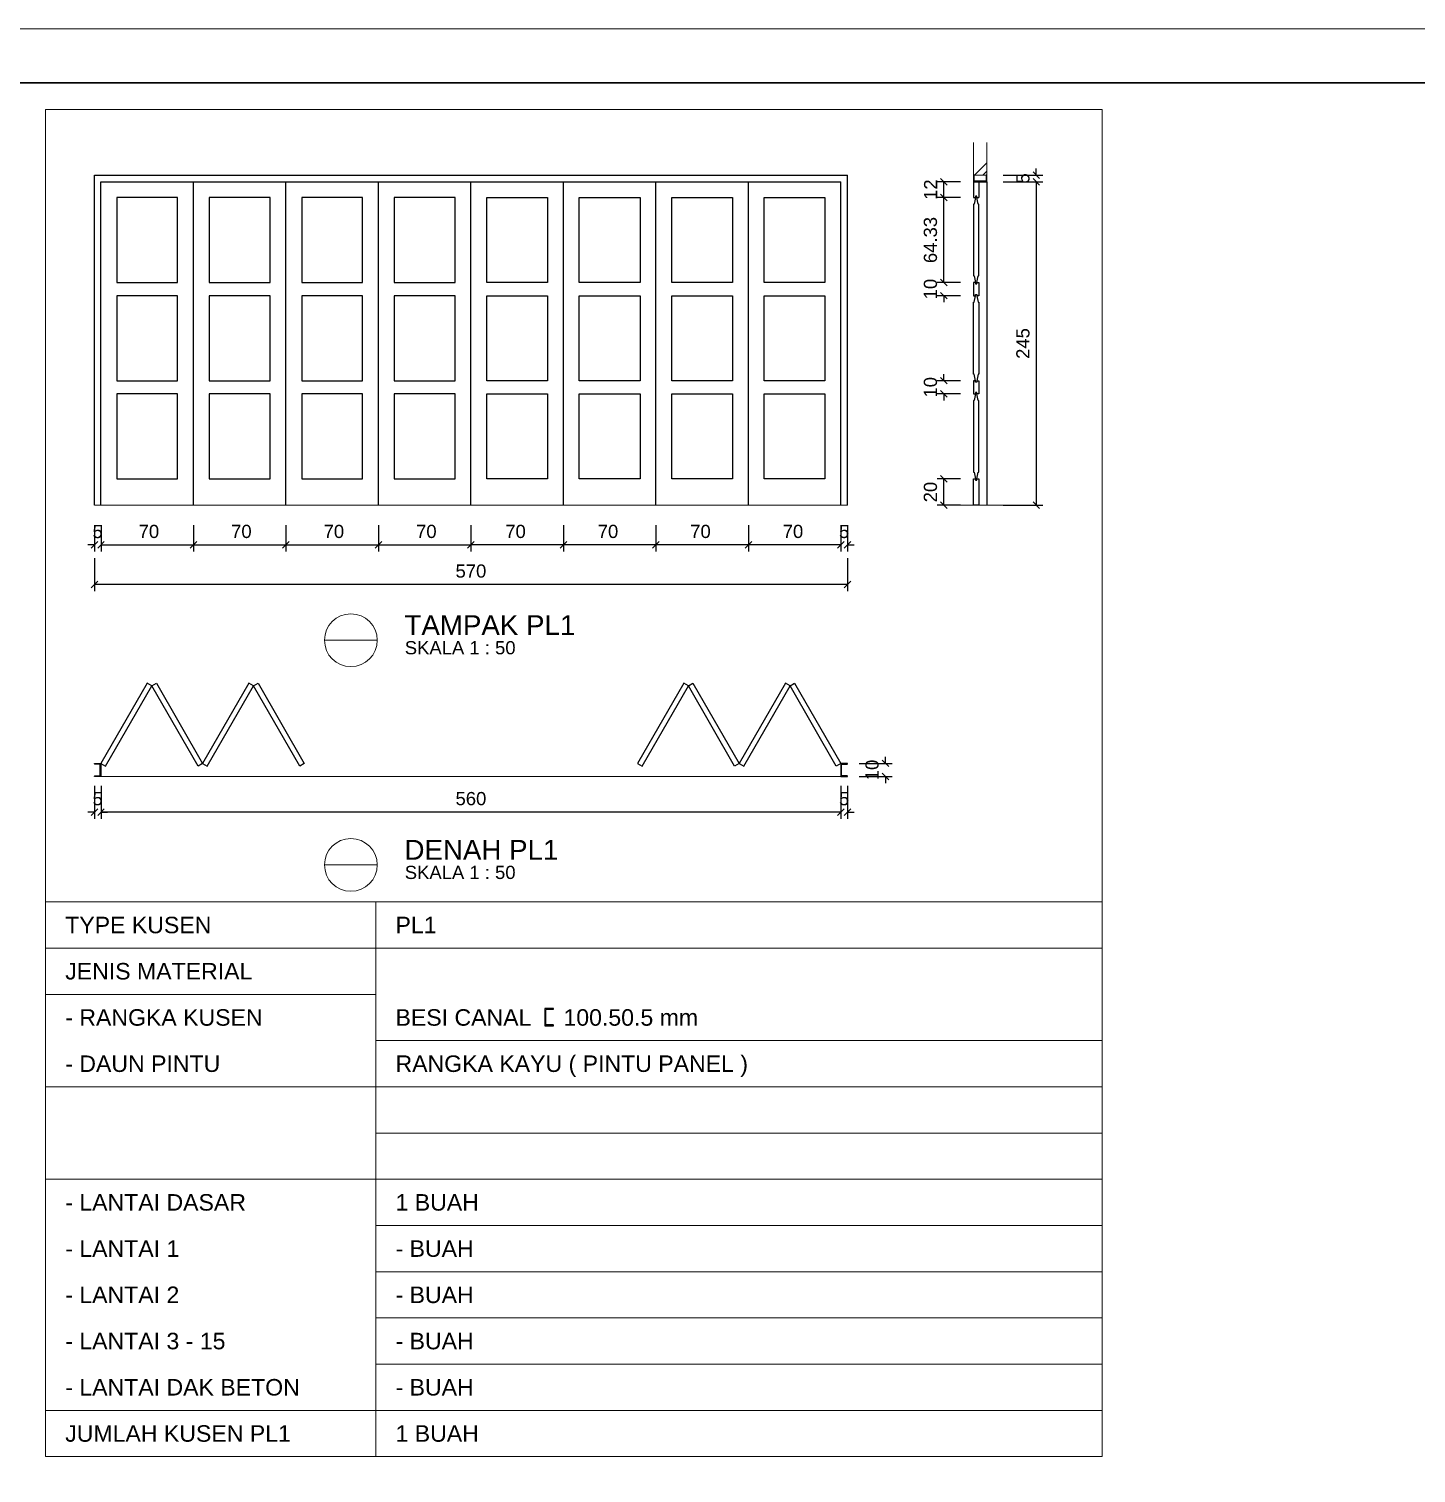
# Model space of a CAD drawing. Header units: millimetres. Extents: x -108 to 351, y -17 to 192.
# Drawn here: x 245.7 to 266.7, y 3.3 to 25.17 of the extents above; entities that cross this region are included whole.
import ezdxf
from ezdxf.enums import TextEntityAlignment as Align

# ---------------------------------------------------------------- set-up
doc = ezdxf.new("R2010")
doc.units = ezdxf.units.MM
doc.layers.get('defpoints').update_dxf_attribs({"color": 1})
for name, color, linetype, lineweight in [('ars', 11, 'Continuous', 0), ('KOP', 7, 'Continuous', 20), ('KOP GARIS', 1, 'Continuous', 30), ('lan', 7, 'Continuous', 15), ('NOT', 7, 'Continuous', 20), ('tem', 5, 'Continuous', 20), ('u', 6, 'Continuous', 20), ('u @ 1', 6, 'Continuous', 20)]:
    doc.layers.add(name, color=color, linetype=linetype, lineweight=lineweight)
doc.layers.add('Kusen', color=30, linetype='Continuous')
doc.styles.get("Standard").update_dxf_attribs({"font": 'arial.ttf'})
doc.dimstyles.new('SK-50', dxfattribs={"dimscale": 0, "dimtxt": 0.2, "dimasz": 0.1, "dimexe": 0.1, "dimexo": 0, "dimgap": 0.1, "dimtad": 1, "dimdec": 0, "dimlfac": 50, "dimzin": 0, "dimdsep": 46, "dimtxsty": 'Standard', "dimblk": 'OBLIQUE', "dimcen": 0.09, "dimclrd": 256, "dimclre": 256, "dimclrt": 256, "dimadec": 0, "dimazin": 0, "dimtfac": 1, "dimtdec": 0, "dimtofl": 0, "dimtmove": 0, "dimatfit": 3, "dimldrblk": 'OBLIQUE', "dimfxl": 0, "dimtolj": 1, "dimtzin": 0, "dimarcsym": 0})

# ---------------------------------------------------------------- blocks, each defined once
blk = doc.blocks.new('KOPA2-TPAK r')
at = {"layer": 'KOP'}
blk.add_lwpolyline([(0, 0), (59.4, 0), (59.4, 42.135), (0, 42.135)], close=True, dxfattribs=at)
at = {"layer": 'KOP GARIS'}
blk.add_lwpolyline([(0.815, 0.815), (58.585, 0.815), (58.585, 41.32), (0.815, 41.32)], close=True, dxfattribs=at)
at = {"layer": 'KOP'}
for p in [(51.864, 6.612), (51.864, 6.212), (51.864, 5.812)]:
    blk.add_attdef('JUDUL', p, '', height=0.25, dxfattribs=at)
for tag, p in [('SKALA', (51.816, 4.913)), ('SKALA', (51.816, 4.602)), ('SKALA', (51.816, 4.312)), ('AR-00', (57.749, 3.195))]:
    blk.add_attdef(tag, text='', height=0.172, dxfattribs=at).set_placement(p, align=Align.MIDDLE_CENTER)
blk = doc.blocks.new('_Oblique')
at = {"color": 0, "linetype": 'ByBlock', "lineweight": -2}
blk.add_line((-0.5, -0.5), (0.5, 0.5), dxfattribs=at)
blk = doc.blocks.new('*D103')
at = {"layer": 'defpoints', "color": 0, "transparency": 16777216}
for p in [(246.696, 17.657), (246.796, 17.657), (246.696, 17.357)]:
    blk.add_point(p, dxfattribs=at)
at = {"layer": 'u', "lineweight": -2, "transparency": 16777216}
for p, q in [((246.696, 17.657), (246.696, 17.257)), ((246.796, 17.657), (246.796, 17.257)), ((246.696, 17.357), (246.596, 17.357)), ((246.796, 17.357), (246.896, 17.357))]:
    blk.add_line(p, q, dxfattribs=at)
at = {"layer": 'u', "lineweight": -2, "transparency": 16777216, "xscale": 0.1, "yscale": 0.1, "zscale": 0.1}
blk.add_blockref('_Oblique', (246.696, 17.357), dxfattribs=at)
at = {"layer": 'u', "lineweight": -2, "transparency": 16777216, "xscale": 0.1, "yscale": 0.1, "zscale": 0.1, "rotation": 180}
blk.add_blockref('_Oblique', (246.796, 17.357), dxfattribs=at)
at = {"layer": 'u', "transparency": 16777216, "insert": (246.746, 17.558), "char_height": 0.2, "attachment_point": 5}
blk.add_mtext('\\A1;5', dxfattribs=at)
blk = doc.blocks.new('*D104')
at = {"layer": 'defpoints', "color": 0, "transparency": 16777216}
for p in [(257.996, 17.657), (258.096, 17.657), (257.996, 17.357)]:
    blk.add_point(p, dxfattribs=at)
at = {"layer": 'u', "lineweight": -2, "transparency": 16777216}
for p, q in [((257.996, 17.657), (257.996, 17.257)), ((258.096, 17.657), (258.096, 17.257)), ((257.996, 17.357), (257.896, 17.357)), ((258.096, 17.357), (258.196, 17.357))]:
    blk.add_line(p, q, dxfattribs=at)
at = {"layer": 'u', "lineweight": -2, "transparency": 16777216, "xscale": 0.1, "yscale": 0.1, "zscale": 0.1}
blk.add_blockref('_Oblique', (257.996, 17.357), dxfattribs=at)
at = {"layer": 'u', "lineweight": -2, "transparency": 16777216, "xscale": 0.1, "yscale": 0.1, "zscale": 0.1, "rotation": 180}
blk.add_blockref('_Oblique', (258.096, 17.357), dxfattribs=at)
at = {"layer": 'u', "transparency": 16777216, "insert": (258.046, 17.558), "char_height": 0.2, "attachment_point": 5}
blk.add_mtext('\\A1;5', dxfattribs=at)
blk = doc.blocks.new('*D105')
at = {"layer": 'defpoints', "color": 0, "transparency": 16777216}
for p in [(246.696, 17.157), (258.096, 17.157), (246.696, 16.757)]:
    blk.add_point(p, dxfattribs=at)
at = {"layer": 'u', "lineweight": -2, "transparency": 16777216}
for p, q in [((246.696, 17.157), (246.696, 16.657)), ((258.096, 17.157), (258.096, 16.657)), ((258.096, 16.757), (246.696, 16.757))]:
    blk.add_line(p, q, dxfattribs=at)
at = {"layer": 'u', "lineweight": -2, "transparency": 16777216, "xscale": 0.1, "yscale": 0.1, "zscale": 0.1, "rotation": 180}
blk.add_blockref('_Oblique', (246.696, 16.757), dxfattribs=at)
at = {"layer": 'u', "lineweight": -2, "transparency": 16777216, "xscale": 0.1, "yscale": 0.1, "zscale": 0.1}
blk.add_blockref('_Oblique', (258.096, 16.757), dxfattribs=at)
at = {"layer": 'u', "transparency": 16777216, "insert": (252.396, 16.959), "char_height": 0.2, "attachment_point": 5}
blk.add_mtext('\\A1;570', dxfattribs=at)
blk = doc.blocks.new('Ndtpd')
blk.add_line((0.747, 0), (-0.747, 0))
blk.add_circle((0, 0), 0.747)
at = {"flags": 4}
for tag, height, p in [('NO', 0.5, (0, 0.148)), ('NOLBR', 0.3, (0, -0.398))]:
    blk.add_attdef(tag, text='', height=height, dxfattribs=at).set_placement(p, align=Align.CENTER)
for tag, p, height in [('NDTPD', (1.516, 0.148), 0.5), ('SKALA', (1.523, -0.398), 0.3)]:
    blk.add_attdef(tag, p, '', height=height, dxfattribs=at)
blk = doc.blocks.new('*D106')
at = {"layer": 'defpoints', "color": 0, "transparency": 16777216}
for p in [(252.396, 17.657), (253.796, 17.657), (252.396, 17.357)]:
    blk.add_point(p, dxfattribs=at)
at = {"layer": 'u', "lineweight": -2, "transparency": 16777216}
for p, q in [((252.396, 17.657), (252.396, 17.257)), ((253.796, 17.657), (253.796, 17.257)), ((253.796, 17.357), (252.396, 17.357))]:
    blk.add_line(p, q, dxfattribs=at)
at = {"layer": 'u', "lineweight": -2, "transparency": 16777216, "xscale": 0.1, "yscale": 0.1, "zscale": 0.1, "rotation": 180}
blk.add_blockref('_Oblique', (252.396, 17.357), dxfattribs=at)
at = {"layer": 'u', "lineweight": -2, "transparency": 16777216, "xscale": 0.1, "yscale": 0.1, "zscale": 0.1}
blk.add_blockref('_Oblique', (253.796, 17.357), dxfattribs=at)
at = {"layer": 'u', "transparency": 16777216, "insert": (253.071, 17.559), "char_height": 0.2, "attachment_point": 5}
blk.add_mtext('\\A1;70', dxfattribs=at)
blk = doc.blocks.new('*D107')
at = {"layer": 'defpoints', "color": 0, "transparency": 16777216}
for p in [(253.796, 17.657), (255.196, 17.657), (253.796, 17.357)]:
    blk.add_point(p, dxfattribs=at)
at = {"layer": 'u', "lineweight": -2, "transparency": 16777216}
for p, q in [((253.796, 17.657), (253.796, 17.257)), ((255.196, 17.657), (255.196, 17.257)), ((255.196, 17.357), (253.796, 17.357))]:
    blk.add_line(p, q, dxfattribs=at)
at = {"layer": 'u', "lineweight": -2, "transparency": 16777216, "xscale": 0.1, "yscale": 0.1, "zscale": 0.1, "rotation": 180}
blk.add_blockref('_Oblique', (253.796, 17.357), dxfattribs=at)
at = {"layer": 'u', "lineweight": -2, "transparency": 16777216, "xscale": 0.1, "yscale": 0.1, "zscale": 0.1}
blk.add_blockref('_Oblique', (255.196, 17.357), dxfattribs=at)
at = {"layer": 'u', "transparency": 16777216, "insert": (254.471, 17.559), "char_height": 0.2, "attachment_point": 5}
blk.add_mtext('\\A1;70', dxfattribs=at)
blk = doc.blocks.new('*D108')
at = {"layer": 'defpoints', "color": 0, "transparency": 16777216}
for p in [(255.196, 17.657), (256.596, 17.657), (255.196, 17.357)]:
    blk.add_point(p, dxfattribs=at)
at = {"layer": 'u', "lineweight": -2, "transparency": 16777216}
for p, q in [((255.196, 17.657), (255.196, 17.257)), ((256.596, 17.657), (256.596, 17.257)), ((256.596, 17.357), (255.196, 17.357))]:
    blk.add_line(p, q, dxfattribs=at)
at = {"layer": 'u', "lineweight": -2, "transparency": 16777216, "xscale": 0.1, "yscale": 0.1, "zscale": 0.1, "rotation": 180}
blk.add_blockref('_Oblique', (255.196, 17.357), dxfattribs=at)
at = {"layer": 'u', "lineweight": -2, "transparency": 16777216, "xscale": 0.1, "yscale": 0.1, "zscale": 0.1}
blk.add_blockref('_Oblique', (256.596, 17.357), dxfattribs=at)
at = {"layer": 'u', "transparency": 16777216, "insert": (255.871, 17.559), "char_height": 0.2, "attachment_point": 5}
blk.add_mtext('\\A1;70', dxfattribs=at)
blk = doc.blocks.new('*D109')
at = {"layer": 'defpoints', "color": 0, "transparency": 16777216}
for p in [(256.596, 17.657), (257.996, 17.657), (256.596, 17.357)]:
    blk.add_point(p, dxfattribs=at)
at = {"layer": 'u', "lineweight": -2, "transparency": 16777216}
for p, q in [((256.596, 17.657), (256.596, 17.257)), ((257.996, 17.657), (257.996, 17.257)), ((257.996, 17.357), (256.596, 17.357))]:
    blk.add_line(p, q, dxfattribs=at)
at = {"layer": 'u', "lineweight": -2, "transparency": 16777216, "xscale": 0.1, "yscale": 0.1, "zscale": 0.1, "rotation": 180}
blk.add_blockref('_Oblique', (256.596, 17.357), dxfattribs=at)
at = {"layer": 'u', "lineweight": -2, "transparency": 16777216, "xscale": 0.1, "yscale": 0.1, "zscale": 0.1}
blk.add_blockref('_Oblique', (257.996, 17.357), dxfattribs=at)
at = {"layer": 'u', "transparency": 16777216, "insert": (257.271, 17.559), "char_height": 0.2, "attachment_point": 5}
blk.add_mtext('\\A1;70', dxfattribs=at)
blk = doc.blocks.new('*D110')
at = {"layer": 'defpoints', "color": 0, "transparency": 16777216}
for p in [(250.996, 17.657), (252.396, 17.657), (252.396, 17.357)]:
    blk.add_point(p, dxfattribs=at)
at = {"layer": 'u', "lineweight": -2, "transparency": 16777216}
for p, q in [((250.996, 17.657), (250.996, 17.257)), ((252.396, 17.657), (252.396, 17.257)), ((250.996, 17.357), (252.396, 17.357))]:
    blk.add_line(p, q, dxfattribs=at)
at = {"layer": 'u', "lineweight": -2, "transparency": 16777216, "xscale": 0.1, "yscale": 0.1, "zscale": 0.1, "rotation": 180}
blk.add_blockref('_Oblique', (250.996, 17.357), dxfattribs=at)
at = {"layer": 'u', "lineweight": -2, "transparency": 16777216, "xscale": 0.1, "yscale": 0.1, "zscale": 0.1}
blk.add_blockref('_Oblique', (252.396, 17.357), dxfattribs=at)
at = {"layer": 'u', "transparency": 16777216, "insert": (251.721, 17.559), "char_height": 0.2, "attachment_point": 5}
blk.add_mtext('\\A1;70', dxfattribs=at)
blk = doc.blocks.new('*D111')
at = {"layer": 'defpoints', "color": 0, "transparency": 16777216}
for p in [(249.596, 17.657), (250.996, 17.657), (250.996, 17.357)]:
    blk.add_point(p, dxfattribs=at)
at = {"layer": 'u', "lineweight": -2, "transparency": 16777216}
for p, q in [((249.596, 17.657), (249.596, 17.257)), ((250.996, 17.657), (250.996, 17.257)), ((249.596, 17.357), (250.996, 17.357))]:
    blk.add_line(p, q, dxfattribs=at)
at = {"layer": 'u', "lineweight": -2, "transparency": 16777216, "xscale": 0.1, "yscale": 0.1, "zscale": 0.1, "rotation": 180}
blk.add_blockref('_Oblique', (249.596, 17.357), dxfattribs=at)
at = {"layer": 'u', "lineweight": -2, "transparency": 16777216, "xscale": 0.1, "yscale": 0.1, "zscale": 0.1}
blk.add_blockref('_Oblique', (250.996, 17.357), dxfattribs=at)
at = {"layer": 'u', "transparency": 16777216, "insert": (250.321, 17.559), "char_height": 0.2, "attachment_point": 5}
blk.add_mtext('\\A1;70', dxfattribs=at)
blk = doc.blocks.new('*D112')
at = {"layer": 'defpoints', "color": 0, "transparency": 16777216}
for p in [(248.196, 17.657), (249.596, 17.657), (249.596, 17.357)]:
    blk.add_point(p, dxfattribs=at)
at = {"layer": 'u', "lineweight": -2, "transparency": 16777216}
for p, q in [((248.196, 17.657), (248.196, 17.257)), ((249.596, 17.657), (249.596, 17.257)), ((248.196, 17.357), (249.596, 17.357))]:
    blk.add_line(p, q, dxfattribs=at)
at = {"layer": 'u', "lineweight": -2, "transparency": 16777216, "xscale": 0.1, "yscale": 0.1, "zscale": 0.1, "rotation": 180}
blk.add_blockref('_Oblique', (248.196, 17.357), dxfattribs=at)
at = {"layer": 'u', "lineweight": -2, "transparency": 16777216, "xscale": 0.1, "yscale": 0.1, "zscale": 0.1}
blk.add_blockref('_Oblique', (249.596, 17.357), dxfattribs=at)
at = {"layer": 'u', "transparency": 16777216, "insert": (248.921, 17.559), "char_height": 0.2, "attachment_point": 5}
blk.add_mtext('\\A1;70', dxfattribs=at)
blk = doc.blocks.new('*D113')
at = {"layer": 'defpoints', "color": 0, "transparency": 16777216}
for p in [(246.796, 17.657), (248.196, 17.657), (248.196, 17.357)]:
    blk.add_point(p, dxfattribs=at)
at = {"layer": 'u', "lineweight": -2, "transparency": 16777216}
for p, q in [((246.796, 17.657), (246.796, 17.257)), ((248.196, 17.657), (248.196, 17.257)), ((246.796, 17.357), (248.196, 17.357))]:
    blk.add_line(p, q, dxfattribs=at)
at = {"layer": 'u', "lineweight": -2, "transparency": 16777216, "xscale": 0.1, "yscale": 0.1, "zscale": 0.1, "rotation": 180}
blk.add_blockref('_Oblique', (246.796, 17.357), dxfattribs=at)
at = {"layer": 'u', "lineweight": -2, "transparency": 16777216, "xscale": 0.1, "yscale": 0.1, "zscale": 0.1}
blk.add_blockref('_Oblique', (248.196, 17.357), dxfattribs=at)
at = {"layer": 'u', "transparency": 16777216, "insert": (247.521, 17.559), "char_height": 0.2, "attachment_point": 5}
blk.add_mtext('\\A1;70', dxfattribs=at)
blk = doc.blocks.new('*D114')
at = {"layer": 'defpoints', "color": 0, "transparency": 16777216}
for p in [(246.796, 13.71), (257.996, 13.71), (246.796, 13.31)]:
    blk.add_point(p, dxfattribs=at)
at = {"layer": 'u', "lineweight": -2, "transparency": 16777216}
for p, q in [((246.796, 13.71), (246.796, 13.21)), ((257.996, 13.71), (257.996, 13.21)), ((257.996, 13.31), (246.796, 13.31))]:
    blk.add_line(p, q, dxfattribs=at)
at = {"layer": 'u', "lineweight": -2, "transparency": 16777216, "xscale": 0.1, "yscale": 0.1, "zscale": 0.1, "rotation": 180}
blk.add_blockref('_Oblique', (246.796, 13.31), dxfattribs=at)
at = {"layer": 'u', "lineweight": -2, "transparency": 16777216, "xscale": 0.1, "yscale": 0.1, "zscale": 0.1}
blk.add_blockref('_Oblique', (257.996, 13.31), dxfattribs=at)
at = {"layer": 'u', "transparency": 16777216, "insert": (252.396, 13.513), "char_height": 0.2, "attachment_point": 5}
blk.add_mtext('\\A1;560', dxfattribs=at)
blk = doc.blocks.new('*D115')
at = {"layer": 'defpoints', "color": 0, "transparency": 16777216}
for p in [(260.455, 22.856), (260.455, 17.956), (260.955, 17.956)]:
    blk.add_point(p, dxfattribs=at)
at = {"layer": 'u', "lineweight": -2, "transparency": 16777216}
for p, q in [((260.455, 22.856), (261.055, 22.856)), ((260.955, 22.856), (260.955, 17.956)), ((260.455, 17.956), (261.055, 17.956))]:
    blk.add_line(p, q, dxfattribs=at)
at = {"layer": 'u', "lineweight": -2, "transparency": 16777216, "xscale": 0.1, "yscale": 0.1, "zscale": 0.1}
for p, rotation in [((260.955, 22.856), 90), ((260.955, 17.956), 270)]:
    blk.add_blockref('_Oblique', p, dxfattribs=dict(at, rotation=rotation))
at = {"layer": 'u', "transparency": 16777216, "insert": (260.753, 20.406), "char_height": 0.2, "attachment_point": 5, "rotation": 90}
blk.add_mtext('\\A1;245', dxfattribs=at)
blk = doc.blocks.new('*D116')
at = {"layer": 'defpoints', "color": 0, "transparency": 16777216}
for p in [(260.455, 22.956), (260.455, 22.856), (260.955, 22.856)]:
    blk.add_point(p, dxfattribs=at)
at = {"layer": 'u', "lineweight": -2, "transparency": 16777216}
for p, q in [((260.955, 22.956), (260.955, 23.056)), ((260.455, 22.956), (261.055, 22.956)), ((260.455, 22.856), (261.055, 22.856)), ((260.955, 22.856), (260.955, 22.756))]:
    blk.add_line(p, q, dxfattribs=at)
at = {"layer": 'u', "lineweight": -2, "transparency": 16777216, "xscale": 0.1, "yscale": 0.1, "zscale": 0.1}
for p, rotation in [((260.955, 22.956), 270), ((260.955, 22.856), 90)]:
    blk.add_blockref('_Oblique', p, dxfattribs=dict(at, rotation=rotation))
at = {"layer": 'u', "transparency": 16777216, "insert": (260.753, 22.906), "char_height": 0.2, "attachment_point": 5, "rotation": 90}
blk.add_mtext('\\A1;5', dxfattribs=at)
blk = doc.blocks.new('*D117')
at = {"layer": 'defpoints', "color": 0, "transparency": 16777216}
for p in [(259.555, 22.856), (259.805, 22.856), (259.805, 22.616)]:
    blk.add_point(p, dxfattribs=at)
at = {"layer": 'u', "lineweight": -2, "transparency": 16777216}
for p, q in [((259.805, 22.856), (259.455, 22.856)), ((259.555, 22.616), (259.555, 22.856)), ((259.805, 22.616), (259.455, 22.616))]:
    blk.add_line(p, q, dxfattribs=at)
at = {"layer": 'u', "lineweight": -2, "transparency": 16777216, "xscale": 0.1, "yscale": 0.1, "zscale": 0.1}
for p, rotation in [((259.555, 22.856), 90), ((259.555, 22.616), 270)]:
    blk.add_blockref('_Oblique', p, dxfattribs=dict(at, rotation=rotation))
at = {"layer": 'u', "transparency": 16777216, "insert": (259.355, 22.736), "char_height": 0.2, "attachment_point": 5, "rotation": 90}
blk.add_mtext('\\A1;12', dxfattribs=at)
blk = doc.blocks.new('*D118')
at = {"layer": 'defpoints', "color": 0, "transparency": 16777216}
for p in [(259.555, 21.33), (259.805, 21.33), (259.805, 21.13)]:
    blk.add_point(p, dxfattribs=at)
at = {"layer": 'u', "lineweight": -2, "transparency": 16777216}
for p, q in [((259.805, 21.33), (259.455, 21.33)), ((259.555, 21.33), (259.555, 21.43)), ((259.805, 21.13), (259.455, 21.13)), ((259.555, 21.13), (259.555, 21.03))]:
    blk.add_line(p, q, dxfattribs=at)
at = {"layer": 'u', "lineweight": -2, "transparency": 16777216, "xscale": 0.1, "yscale": 0.1, "zscale": 0.1}
for p, rotation in [((259.555, 21.33), 270), ((259.555, 21.13), 90)]:
    blk.add_blockref('_Oblique', p, dxfattribs=dict(at, rotation=rotation))
at = {"layer": 'u', "transparency": 16777216, "insert": (259.353, 21.23), "char_height": 0.2, "attachment_point": 5, "rotation": 90}
blk.add_mtext('\\A1;10', dxfattribs=at)
blk = doc.blocks.new('*D119')
at = {"layer": 'defpoints', "color": 0, "transparency": 16777216}
for p in [(259.555, 19.843), (259.805, 19.843), (259.805, 19.643)]:
    blk.add_point(p, dxfattribs=at)
at = {"layer": 'u', "lineweight": -2, "transparency": 16777216}
for p, q in [((259.555, 19.843), (259.555, 19.943)), ((259.805, 19.843), (259.455, 19.843)), ((259.805, 19.643), (259.455, 19.643)), ((259.555, 19.643), (259.555, 19.543))]:
    blk.add_line(p, q, dxfattribs=at)
at = {"layer": 'u', "lineweight": -2, "transparency": 16777216, "xscale": 0.1, "yscale": 0.1, "zscale": 0.1}
for p, rotation in [((259.555, 19.843), 270), ((259.555, 19.643), 90)]:
    blk.add_blockref('_Oblique', p, dxfattribs=dict(at, rotation=rotation))
at = {"layer": 'u', "transparency": 16777216, "insert": (259.353, 19.743), "char_height": 0.2, "attachment_point": 5, "rotation": 90}
blk.add_mtext('\\A1;10', dxfattribs=at)
blk = doc.blocks.new('*D120')
at = {"layer": 'defpoints', "color": 0, "transparency": 16777216}
for p in [(259.555, 22.616), (259.805, 22.616), (259.805, 21.33)]:
    blk.add_point(p, dxfattribs=at)
at = {"layer": 'u', "lineweight": -2, "transparency": 16777216}
for p, q in [((259.805, 22.616), (259.455, 22.616)), ((259.555, 21.33), (259.555, 22.616)), ((259.805, 21.33), (259.455, 21.33))]:
    blk.add_line(p, q, dxfattribs=at)
at = {"layer": 'u', "lineweight": -2, "transparency": 16777216, "xscale": 0.1, "yscale": 0.1, "zscale": 0.1}
for p, rotation in [((259.555, 22.616), 90), ((259.555, 21.33), 270)]:
    blk.add_blockref('_Oblique', p, dxfattribs=dict(at, rotation=rotation))
at = {"layer": 'u', "transparency": 16777216, "insert": (259.353, 21.973), "char_height": 0.2, "attachment_point": 5, "rotation": 90}
blk.add_mtext('\\A1;64.33', dxfattribs=at)
blk = doc.blocks.new('*D121')
at = {"layer": 'defpoints', "color": 0, "transparency": 16777216}
for p in [(259.555, 18.356), (259.805, 18.356), (259.805, 17.956)]:
    blk.add_point(p, dxfattribs=at)
at = {"layer": 'u', "lineweight": -2, "transparency": 16777216}
for p, q in [((259.805, 18.356), (259.455, 18.356)), ((259.555, 17.956), (259.555, 18.356)), ((259.805, 17.956), (259.455, 17.956))]:
    blk.add_line(p, q, dxfattribs=at)
at = {"layer": 'u', "lineweight": -2, "transparency": 16777216, "xscale": 0.1, "yscale": 0.1, "zscale": 0.1}
for p, rotation in [((259.555, 18.356), 90), ((259.555, 17.956), 270)]:
    blk.add_blockref('_Oblique', p, dxfattribs=dict(at, rotation=rotation))
at = {"layer": 'u', "transparency": 16777216, "insert": (259.353, 18.156), "char_height": 0.2, "attachment_point": 5, "rotation": 90}
blk.add_mtext('\\A1;20', dxfattribs=at)
blk = doc.blocks.new('*D222')
at = {"layer": 'defpoints', "color": 0, "transparency": 16777216}
for p in [(257.996, 13.71), (258.096, 13.71), (257.996, 13.31)]:
    blk.add_point(p, dxfattribs=at)
at = {"layer": 'u', "lineweight": -2, "transparency": 16777216}
for p, q in [((257.996, 13.71), (257.996, 13.21)), ((258.096, 13.71), (258.096, 13.21)), ((257.996, 13.31), (257.896, 13.31)), ((258.096, 13.31), (258.196, 13.31))]:
    blk.add_line(p, q, dxfattribs=at)
at = {"layer": 'u', "lineweight": -2, "transparency": 16777216, "xscale": 0.1, "yscale": 0.1, "zscale": 0.1}
blk.add_blockref('_Oblique', (257.996, 13.31), dxfattribs=at)
at = {"layer": 'u', "lineweight": -2, "transparency": 16777216, "xscale": 0.1, "yscale": 0.1, "zscale": 0.1, "rotation": 180}
blk.add_blockref('_Oblique', (258.096, 13.31), dxfattribs=at)
at = {"layer": 'u', "transparency": 16777216, "insert": (258.046, 13.512), "char_height": 0.2, "attachment_point": 5}
blk.add_mtext('\\A1;5', dxfattribs=at)
blk = doc.blocks.new('*D223')
at = {"layer": 'defpoints', "color": 0, "transparency": 16777216}
for p in [(246.696, 13.71), (246.796, 13.71), (246.696, 13.31)]:
    blk.add_point(p, dxfattribs=at)
at = {"layer": 'u', "lineweight": -2, "transparency": 16777216}
for p, q in [((246.696, 13.71), (246.696, 13.21)), ((246.796, 13.71), (246.796, 13.21)), ((246.696, 13.31), (246.596, 13.31)), ((246.796, 13.31), (246.896, 13.31))]:
    blk.add_line(p, q, dxfattribs=at)
at = {"layer": 'u', "lineweight": -2, "transparency": 16777216, "xscale": 0.1, "yscale": 0.1, "zscale": 0.1}
blk.add_blockref('_Oblique', (246.696, 13.31), dxfattribs=at)
at = {"layer": 'u', "lineweight": -2, "transparency": 16777216, "xscale": 0.1, "yscale": 0.1, "zscale": 0.1, "rotation": 180}
blk.add_blockref('_Oblique', (246.796, 13.31), dxfattribs=at)
at = {"layer": 'u', "transparency": 16777216, "insert": (246.746, 13.512), "char_height": 0.2, "attachment_point": 5}
blk.add_mtext('\\A1;5', dxfattribs=at)
blk = doc.blocks.new('*D224')
at = {"layer": 'defpoints', "color": 0, "transparency": 16777216}
for p in [(258.272, 14.048), (258.672, 14.048), (258.272, 13.848)]:
    blk.add_point(p, dxfattribs=at)
at = {"layer": 'u', "lineweight": -2, "transparency": 16777216}
for p, q in [((258.272, 14.048), (258.772, 14.048)), ((258.672, 14.048), (258.672, 14.148)), ((258.272, 13.848), (258.772, 13.848)), ((258.672, 13.848), (258.672, 13.748))]:
    blk.add_line(p, q, dxfattribs=at)
at = {"layer": 'u', "lineweight": -2, "transparency": 16777216, "xscale": 0.1, "yscale": 0.1, "zscale": 0.1}
for p, rotation in [((258.672, 14.048), 270), ((258.672, 13.848), 90)]:
    blk.add_blockref('_Oblique', p, dxfattribs=dict(at, rotation=rotation))
at = {"layer": 'u', "transparency": 16777216, "insert": (258.469, 13.948), "char_height": 0.2, "attachment_point": 5, "rotation": 90}
blk.add_mtext('\\A1;10', dxfattribs=at)

msp = doc.modelspace()

# ---------------------------------------------------------------- hatches: boundary and pattern name
at = {"layer": 'ars'}
h = msp.add_hatch(dxfattribs=at)
h.set_pattern_fill('TEMBOK', color=256, scale=0.502197)
h.set_pattern_definition([(225, (270.34893, 113.41506), (0.355107, -0.355107), []), (225, (270.2234, 113.41506), (0.355107, -0.355107), [])])
h.paths.add_polyline_path([(260.20423, 23.45005), (260.00335, 23.45005), (260.00335, 22.95632), (260.20423, 22.95632)])

# ---------------------------------------------------------------- linework, layer by layer
at = {"layer": 'Kusen', "linetype": 'ByBlock'}
for p, q in [((246.69564, 22.95632), (258.09564, 22.95632)), ((246.69564, 17.95632), (246.69564, 22.95632)), ((246.79564, 17.95632), (246.79564, 22.85632)), ((246.79564, 22.85632), (257.99564, 22.85632)), ((248.19564, 17.95632), (248.19564, 22.85632)), ((249.59564, 17.95632), (249.59564, 22.85632)), ((250.99564, 17.95632), (250.99564, 22.85632)), ((252.39564, 17.95632), (252.39564, 22.85632)), ((253.79564, 17.95632), (253.79564, 22.85632)), ((255.19564, 17.95632), (255.19564, 22.85632)), ((256.59564, 17.95632), (256.59564, 22.85632)), ((257.99564, 17.95632), (257.99564, 22.85632)), ((258.09564, 17.95632), (258.09564, 22.95632))]:
    msp.add_line(p, q, dxfattribs=at)
at = {"layer": 'Kusen'}
for p, q in [((260.00511, 22.85632), (260.00511, 22.61632)), ((260.08511, 22.85632), (260.08511, 22.61632)), ((260.20511, 22.85632), (260.20511, 17.95632)), ((260.00511, 22.61632), (260.03511, 22.61632)), ((260.05511, 22.61632), (260.08511, 22.61632)), ((260.03511, 21.30966), (260.05511, 21.30966))]:
    msp.add_line(p, q, dxfattribs=at)
for points in [[(260.01511, 22.95132, 0.41421356), (260.01011, 22.95632), (260.00511, 22.95632), (260.00511, 22.85632), (260.20511, 22.85632), (260.20511, 22.95632), (260.20011, 22.95632, 0.41421356), (260.19511, 22.95132), (260.19511, 22.87632, -0.41421357), (260.18511, 22.86632), (260.02511, 22.86632, -0.41421356), (260.01511, 22.87632)], [(246.70064, 14.0376, -0.41421356), (246.69564, 14.0426), (246.69564, 14.0476), (246.79564, 14.0476), (246.79564, 13.8476), (246.69564, 13.8476), (246.69564, 13.8526, -0.41421356), (246.70064, 13.8576), (246.77564, 13.8576, 0.41421357), (246.78564, 13.8676), (246.78564, 14.0276, 0.41421356), (246.77564, 14.0376)], [(258.09064, 14.0376, 0.41421356), (258.09564, 14.0426), (258.09564, 14.0476), (257.99564, 14.0476), (257.99564, 13.8476), (258.09564, 13.8476), (258.09564, 13.8526, 0.41421356), (258.09064, 13.8576), (258.01564, 13.8576, -0.41421357), (258.00564, 13.8676), (258.00564, 14.0276, -0.41421356), (258.01564, 14.0376)], [(253.64047, 10.32372, 0.41421356), (253.64705, 10.3303), (253.64705, 10.33687), (253.51551, 10.33687), (253.51551, 10.0738), (253.64705, 10.0738), (253.64705, 10.08038, 0.41421356), (253.64047, 10.08696), (253.54182, 10.08696, -0.41421357), (253.52867, 10.10011), (253.52867, 10.31057, -0.41421356), (253.54182, 10.32372)]]:
    msp.add_lwpolyline(points, format="xyb", close=True, dxfattribs=at)
at = {"layer": 'Kusen', "linetype": 'ByBlock'}
for points in [[(247.03564, 21.32966), (247.95564, 21.32966), (247.95564, 22.61632), (247.03564, 22.61632)], [(248.43564, 21.32966), (249.35564, 21.32966), (249.35564, 22.61632), (248.43564, 22.61632)], [(249.83564, 21.32966), (250.75564, 21.32966), (250.75564, 22.61632), (249.83564, 22.61632)], [(251.23564, 21.32966), (252.15564, 21.32966), (252.15564, 22.61632), (251.23564, 22.61632)], [(253.55564, 21.32966), (252.63564, 21.32966), (252.63564, 22.61632), (253.55564, 22.61632)], [(254.95564, 21.32966), (254.03564, 21.32966), (254.03564, 22.61632), (254.95564, 22.61632)], [(256.35564, 21.32966), (255.43564, 21.32966), (255.43564, 22.61632), (256.35564, 22.61632)], [(257.75564, 21.32966), (256.83564, 21.32966), (256.83564, 22.61632), (257.75564, 22.61632)], [(247.03564, 19.84299), (247.95564, 19.84299), (247.95564, 21.12966), (247.03564, 21.12966)], [(248.43564, 19.84299), (249.35564, 19.84299), (249.35564, 21.12966), (248.43564, 21.12966)], [(249.83564, 19.84299), (250.75564, 19.84299), (250.75564, 21.12966), (249.83564, 21.12966)], [(251.23564, 19.84299), (252.15564, 19.84299), (252.15564, 21.12966), (251.23564, 21.12966)], [(253.55564, 19.84299), (252.63564, 19.84299), (252.63564, 21.12966), (253.55564, 21.12966)], [(254.95564, 19.84299), (254.03564, 19.84299), (254.03564, 21.12966), (254.95564, 21.12966)], [(256.35564, 19.84299), (255.43564, 19.84299), (255.43564, 21.12966), (256.35564, 21.12966)], [(257.75564, 19.84299), (256.83564, 19.84299), (256.83564, 21.12966), (257.75564, 21.12966)], [(247.03564, 18.35632), (247.95564, 18.35632), (247.95564, 19.64299), (247.03564, 19.64299)], [(248.43564, 18.35632), (249.35564, 18.35632), (249.35564, 19.64299), (248.43564, 19.64299)], [(249.83564, 18.35632), (250.75564, 18.35632), (250.75564, 19.64299), (249.83564, 19.64299)], [(251.23564, 18.35632), (252.15564, 18.35632), (252.15564, 19.64299), (251.23564, 19.64299)], [(253.55564, 18.35632), (252.63564, 18.35632), (252.63564, 19.64299), (253.55564, 19.64299)], [(254.95564, 18.35632), (254.03564, 18.35632), (254.03564, 19.64299), (254.95564, 19.64299)], [(256.35564, 18.35632), (255.43564, 18.35632), (255.43564, 19.64299), (256.35564, 19.64299)], [(257.75564, 18.35632), (256.83564, 18.35632), (256.83564, 19.64299), (257.75564, 19.64299)]]:
    msp.add_lwpolyline(points, close=True, dxfattribs=at)
at = {"layer": 'Kusen'}
for points in [[(260.03511, 22.63632), (260.03511, 22.61632), (260.01511, 22.51632), (260.00511, 22.51632), (260.00511, 21.42966), (260.01511, 21.42966), (260.03511, 21.32966), (260.03511, 21.30966), (260.05511, 21.30966), (260.05511, 21.32966), (260.07511, 21.42966), (260.08511, 21.42966), (260.08511, 22.51632), (260.07511, 22.51632), (260.05511, 22.61632), (260.05511, 22.63632)], [(260.03511, 19.82299), (260.03511, 19.84299), (260.01511, 19.94299), (260.00511, 19.94299), (260.00511, 21.02966), (260.01511, 21.02966), (260.03511, 21.12966), (260.03511, 21.14966), (260.05511, 21.14966), (260.05511, 21.12966), (260.07511, 21.02966), (260.08511, 21.02966), (260.08511, 19.94299), (260.07511, 19.94299), (260.05511, 19.84299), (260.05511, 19.82299)], [(260.03511, 19.66299), (260.03511, 19.64299), (260.01511, 19.54299), (260.00511, 19.54299), (260.00511, 18.45632), (260.01511, 18.45632), (260.03511, 18.35632), (260.03511, 18.33632), (260.05511, 18.33632), (260.05511, 18.35632), (260.07511, 18.45632), (260.08511, 18.45632), (260.08511, 19.54299), (260.07511, 19.54299), (260.05511, 19.64299), (260.05511, 19.66299)], [(246.86492, 14.0076), (247.56492, 15.22004), (247.49564, 15.26004), (246.79564, 14.0476)], [(248.26492, 14.0076), (247.56492, 15.22004), (247.6342, 15.26004), (248.3342, 14.0476)], [(248.40348, 14.0076), (249.10348, 15.22004), (249.0342, 15.26004), (248.3342, 14.0476)], [(249.80348, 14.0076), (249.10348, 15.22004), (249.17276, 15.26004), (249.87276, 14.0476)], [(254.98779, 14.0076), (255.68779, 15.22004), (255.61851, 15.26004), (254.91851, 14.0476)], [(256.38779, 14.0076), (255.68779, 15.22004), (255.75707, 15.26004), (256.45707, 14.0476)], [(256.52635, 14.0076), (257.22635, 15.22004), (257.15707, 15.26004), (256.45707, 14.0476)], [(257.92635, 14.0076), (257.22635, 15.22004), (257.29564, 15.26004), (257.99564, 14.0476)]]:
    msp.add_lwpolyline(points, close=True, dxfattribs=at)
for points in [[(260.03511, 21.32966), (260.00511, 21.32966), (260.00511, 21.12966), (260.03511, 21.12966)], [(260.05511, 21.32966), (260.08511, 21.32966), (260.08511, 21.12966), (260.05511, 21.12966)], [(260.03511, 19.84299), (260.00511, 19.84299), (260.00511, 19.64299), (260.03511, 19.64299)], [(260.05511, 19.84299), (260.08511, 19.84299), (260.08511, 19.64299), (260.05511, 19.64299)], [(260.05511, 18.35632), (260.08511, 18.35632), (260.08511, 17.95632), (260.00511, 17.95632), (260.00511, 18.35632), (260.03511, 18.35632)]]:
    msp.add_lwpolyline(points, dxfattribs=at)
at = {"layer": 'lan'}
for p, q in [((261.95435, 23.95005), (245.95435, 23.95005)), ((245.95435, 3.55005), (245.95435, 23.95005)), ((261.95435, 3.55005), (261.95435, 23.95005)), ((257.99564, 13.8476), (246.77564, 13.8476)), ((261.95435, 11.95005), (245.95435, 11.95005)), ((250.95435, 3.55005), (250.95435, 11.95005)), ((261.95435, 11.25005), (245.95435, 11.25005)), ((250.95435, 10.55005), (245.95435, 10.55005)), ((261.95435, 9.85005), (250.95435, 9.85005)), ((261.95435, 9.15005), (245.95435, 9.15005)), ((261.95435, 8.45005), (250.95435, 8.45005)), ((261.95435, 7.75005), (245.95435, 7.75005)), ((261.95435, 7.05005), (250.95435, 7.05005)), ((261.95435, 6.35005), (250.95435, 6.35005)), ((261.95435, 5.65005), (250.95435, 5.65005)), ((261.95435, 4.95005), (250.95435, 4.95005)), ((261.95435, 4.25005), (245.95435, 4.25005)), ((261.95435, 3.55005), (245.95435, 3.55005))]:
    msp.add_line(p, q, dxfattribs=at)
at = {"layer": 'lan', "linetype": 'ByBlock'}
for p, q in [((258.09564, 17.95632), (246.69564, 17.95632)), ((259.67135, 17.95632), (260.44674, 17.95632))]:
    msp.add_line(p, q, dxfattribs=at)
at = {"layer": 'tem'}
for p, q in [((260.00511, 22.95632), (260.00511, 23.45005)), ((260.2051, 22.95632), (260.2051, 23.45005)), ((260.00511, 22.95632), (260.2051, 22.95632))]:
    msp.add_line(p, q, dxfattribs=at)

# ---------------------------------------------------------------- block references
at = {"layer": 'KOP'}
msp.add_blockref('KOPA2-TPAK r', (230.63958, -16.96472), dxfattribs=at)
at = {"layer": 'NOT'}
ref = msp.add_blockref('Ndtpd', (250.57884, 15.91255), dxfattribs=dict(at, xscale=0.5354752342704153, yscale=0.5354752342704153, zscale=0.5354752342704153))
ref.add_attrib('NDTPD', 'TAMPAK PL1', (251.39063, 15.99156), dxfattribs={"layer": '0', "height": 0.3, "flags": 4})
ref.add_attrib('SKALA', 'SKALA 1 : 50', (251.3945, 15.69923), dxfattribs={"layer": '0', "height": 0.2, "flags": 4})
ref = msp.add_blockref('Ndtpd', (250.57884, 12.51009), dxfattribs=dict(at, xscale=0.5354752342704153, yscale=0.5354752342704153, zscale=0.5354752342704153))
ref.add_attrib('NDTPD', 'DENAH PL1', (251.39063, 12.58911), dxfattribs={"layer": '0', "height": 0.3, "flags": 4})
ref.add_attrib('SKALA', 'SKALA 1 : 50', (251.3945, 12.29678), dxfattribs={"layer": '0', "height": 0.2, "flags": 4})

# ---------------------------------------------------------------- texts
for s, p in [('TYPE KUSEN', (246.25435, 11.47505)), ('PL1', (251.25435, 11.47505)), ('JENIS MATERIAL', (246.25435, 10.77505)), ('- RANGKA KUSEN', (246.25435, 10.07505)), ('BESI CANAL     100.50.5 mm', (251.25435, 10.07505)), ('- DAUN PINTU', (246.25435, 9.37505)), ('RANGKA KAYU ( PINTU PANEL )', (251.25435, 9.37505)), ('- LANTAI DASAR', (246.25435, 7.27505)), ('1 BUAH', (251.25435, 7.27505)), ('- LANTAI 1', (246.25435, 6.57505)), ('- BUAH', (251.25435, 6.57505)), ('- LANTAI 2', (246.25435, 5.87505)), ('- BUAH', (251.25435, 5.87505)), ('- LANTAI 3 - 15', (246.25435, 5.17505)), ('- BUAH', (251.25435, 5.17505)), ('- LANTAI DAK BETON', (246.25435, 4.47505)), ('- BUAH', (251.25435, 4.47505)), ('JUMLAH KUSEN PL1', (246.25435, 3.77505)), ('1 BUAH', (251.25435, 3.77505))]:
    msp.add_text(s, height=0.25, dxfattribs=at).set_placement(p)

# ---------------------------------------------------------------- dimensions: what is measured, and where the dimension line sits
at = {"layer": 'u @ 1'}
for base, p1, p2, angle, override, picture, middle in [((260.95511, 22.85632), (260.45511, 22.95632), (260.45511, 22.85632), 270, {"dimscale": 1, "dimtxt": 0.2, "dimtix": 0, "dimtofl": 0, "dimtmove": 0, "dimatfit": 3}, '*D116', (260.95511, 22.90632)), ((259.55511, 22.85632), (259.80511, 22.61632), (259.80511, 22.85632), 90, {"dimscale": 1, "dimtix": 0, "dimtofl": 0, "dimtmove": 0, "dimatfit": 3}, '*D117', (259.55511, 22.73632)), ((260.95511, 17.95632), (260.45511, 22.85632), (260.45511, 17.95632), 270, {"dimscale": 1, "dimtxt": 0.2, "dimtix": 0, "dimtofl": 0, "dimtmove": 0, "dimatfit": 3}, '*D115', (260.95511, 20.40632)), ((259.55511, 22.61632), (259.80511, 21.32966), (259.80511, 22.61632), 90, {"dimscale": 1, "dimdec": 2, "dimtix": 0, "dimtofl": 0, "dimtmove": 0, "dimatfit": 3}, '*D120', (259.55511, 21.97299)), ((259.55511, 21.32966), (259.80511, 21.12966), (259.80511, 21.32966), 90, {"dimscale": 1, "dimtix": 0, "dimtofl": 0, "dimtmove": 0, "dimatfit": 3}, '*D118', (259.55511, 21.22966)), ((259.55511, 19.84299), (259.80511, 19.64299), (259.80511, 19.84299), 90, {"dimscale": 1, "dimtix": 0, "dimtofl": 0, "dimtmove": 0, "dimatfit": 3}, '*D119', (259.55511, 19.74299)), ((259.55511, 18.35632), (259.80511, 17.95632), (259.80511, 18.35632), 90, {"dimscale": 1, "dimtix": 0, "dimtofl": 0, "dimtmove": 0, "dimatfit": 3}, '*D121', (259.55511, 18.15632)), ((246.69564, 17.35664), (246.79564, 17.65664), (246.69564, 17.65664), 180, {"dimscale": 1, "dimtxt": 0.2, "dimtix": 0, "dimtofl": 0, "dimtmove": 0, "dimatfit": 3}, '*D103', (246.74564, 17.35664)), ((252.39564, 17.35664), (253.79564, 17.65664), (252.39564, 17.65664), 180, {"dimscale": 1, "dimtix": 0, "dimtofl": 0, "dimtmove": 0, "dimatfit": 3}, '*D106', (253.07064, 17.35664)), ((253.79564, 17.35664), (255.19564, 17.65664), (253.79564, 17.65664), 180, {"dimscale": 1, "dimtix": 0, "dimtofl": 0, "dimtmove": 0, "dimatfit": 3}, '*D107', (254.47064, 17.35664)), ((255.19564, 17.35664), (256.59564, 17.65664), (255.19564, 17.65664), 180, {"dimscale": 1, "dimtix": 0, "dimtofl": 0, "dimtmove": 0, "dimatfit": 3}, '*D108', (255.87064, 17.35664)), ((256.59564, 17.35664), (257.99564, 17.65664), (256.59564, 17.65664), 180, {"dimscale": 1, "dimtix": 0, "dimtofl": 0, "dimtmove": 0, "dimatfit": 3}, '*D109', (257.27064, 17.35664)), ((257.99564, 17.35664), (258.09564, 17.65664), (257.99564, 17.65664), 180, {"dimscale": 1, "dimtxt": 0.2, "dimtix": 0, "dimtofl": 0, "dimtmove": 0, "dimatfit": 3}, '*D104', (258.04564, 17.35664)), ((246.69564, 16.75664), (258.09564, 17.15664), (246.69564, 17.15664), 180, {"dimscale": 1, "dimtxt": 0.2, "dimtix": 0, "dimtofl": 0, "dimtmove": 0, "dimatfit": 3}, '*D105', (252.39564, 16.75664)), ((258.67153, 14.0476), (258.27153, 13.8476), (258.27153, 14.0476), 90, {"dimscale": 1, "dimtix": 0, "dimtofl": 0, "dimtmove": 0, "dimatfit": 3}, '*D224', (258.67153, 13.9476)), ((246.69564, 13.31042), (246.79564, 13.71042), (246.69564, 13.71042), 180, {"dimscale": 1, "dimtxt": 0.2, "dimtix": 0, "dimtofl": 0, "dimtmove": 0, "dimatfit": 3}, '*D223', (246.74564, 13.31042)), ((246.79564, 13.31042), (257.99564, 13.71042), (246.79564, 13.71042), 180, {"dimscale": 1, "dimtxt": 0.2, "dimtix": 0, "dimtofl": 0, "dimtmove": 0, "dimatfit": 3}, '*D114', (252.39564, 13.31042)), ((257.99564, 13.31042), (258.09564, 13.71042), (257.99564, 13.71042), 180, {"dimscale": 1, "dimtxt": 0.2, "dimtix": 0, "dimtofl": 0, "dimtmove": 0, "dimatfit": 3}, '*D222', (258.04564, 13.31042))]:
    dim = msp.add_linear_dim(base=base, p1=p1, p2=p2, angle=angle, dimstyle='SK-50', override=override, dxfattribs=at)
    dim.commit()
    dim.dimension.update_dxf_attribs({"geometry": picture, "text_midpoint": middle, "dimtype": 128})
for base, p1, p2, picture, middle in [((248.19564, 17.35664), (246.79564, 17.65664), (248.19564, 17.65664), '*D113', (247.52064, 17.35664)), ((249.59564, 17.35664), (248.19564, 17.65664), (249.59564, 17.65664), '*D112', (248.92064, 17.35664)), ((250.99564, 17.35664), (249.59564, 17.65664), (250.99564, 17.65664), '*D111', (250.32064, 17.35664)), ((252.39564, 17.35664), (250.99564, 17.65664), (252.39564, 17.65664), '*D110', (251.72064, 17.35664))]:
    dim = msp.add_linear_dim(base=base, p1=p1, p2=p2, dimstyle='SK-50', override={"dimscale": 1, "dimtix": 0, "dimtofl": 0, "dimtmove": 0, "dimatfit": 3}, dxfattribs=at)
    dim.commit()
    dim.dimension.update_dxf_attribs({"geometry": picture, "text_midpoint": middle, "dimtype": 128})

doc.saveas('drawing.dxf')
